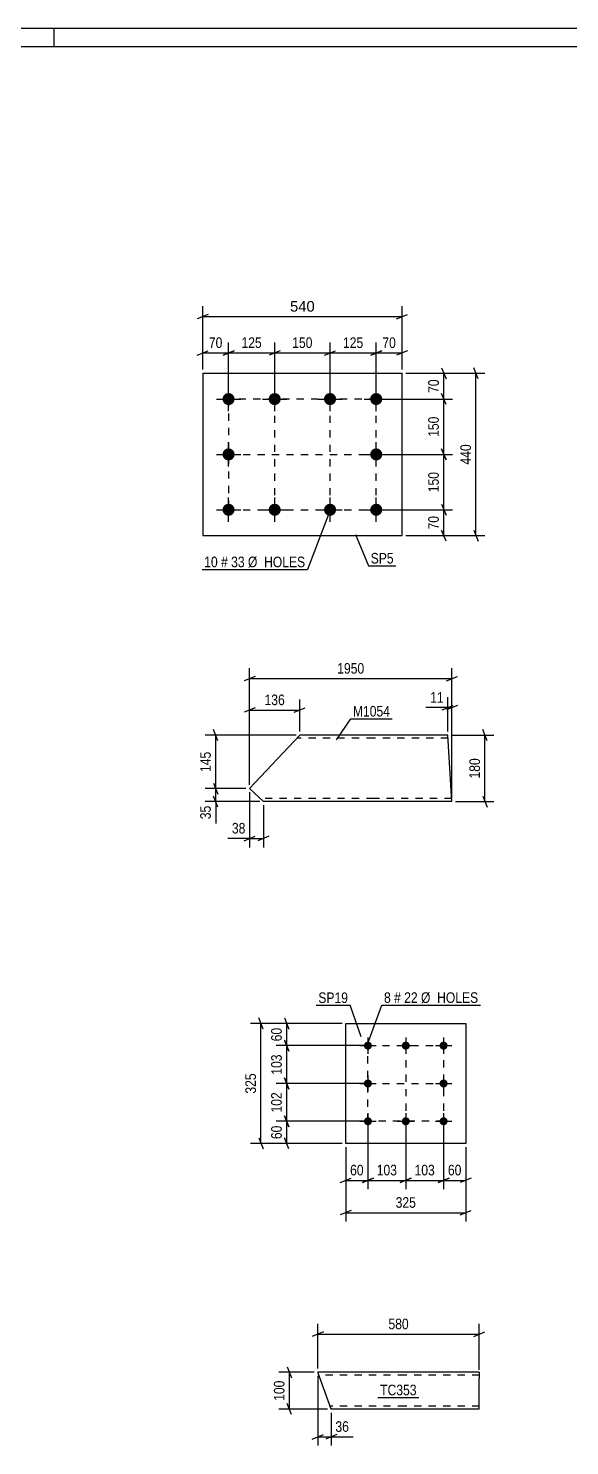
# Model space of a CAD drawing. Header units: millimetres. Extents: x 0 to 1189, y 0 to 841.
# Drawn here: x 762 to 908.7, y 457 to 841 of the extents above; entities that cross this region are included whole.
import ezdxf

# ---------------------------------------------------------------- set-up
doc = ezdxf.new("R2010")
doc.units = ezdxf.units.MM
doc.linetypes.add('DXK_LINE_DOT2', pattern=[3.9198, 1.9599, -1.9599])
doc.styles.add('Arial', font='ARIAL.TTF', dxfattribs={"height": 0.2})
doc.styles.add('Arial Narrow', font='ARIALN.TTF', dxfattribs={"height": 0.2})

# ---------------------------------------------------------------- blocks, each defined once
blk = doc.blocks.new('Unknown-761554047-1135')
at = {"color": 5, "linetype": 'Continuous'}
for p, q in [((1189, 841), (0, 841)), ((769, 836), (769, 841)), ((1184, 836), (5, 836))]:
    blk.add_line(p, q, dxfattribs=at)
blk = doc.blocks.new('Part-761554047-2346 - 2330')
at = {"color": 2, "linetype": 'Continuous'}
for p, q in [((821.95, 635.01), (835.55, 649.48)), ((855.55, 649.48), (835.55, 649.48)), ((875.65, 649.48), (855.65, 649.48)), ((876.76, 631.48), (875.65, 649.48)), ((825.7, 631.48), (821.95, 635.01)), ((855.55, 631.48), (825.7, 631.48)), ((876.76, 631.48), (855.65, 631.48))]:
    blk.add_line(p, q, dxfattribs=at)
at = {"color": 7, "linetype": 'DXK_LINE_DOT2'}
for p, q in [((855.55, 648.68), (834.8, 648.68)), ((875.7, 648.68), (855.65, 648.68)), ((855.55, 632.28), (824.85, 632.28)), ((876.71, 632.28), (855.65, 632.28)), ((876.71, 632.28), (876.71, 632.34))]:
    blk.add_line(p, q, dxfattribs=at)
blk = doc.blocks.new('Part-761554047-1703 - 1654')
at = {"color": 2, "linetype": 'Continuous'}
for p, q in [((809.26, 747.55), (863.26, 747.55)), ((809.26, 747.55), (809.26, 703.55)), ((863.26, 703.55), (863.26, 747.55)), ((809.26, 703.55), (863.26, 703.55))]:
    blk.add_line(p, q, dxfattribs=at)
blk = doc.blocks.new('Bolt-761554047-1688 - 1654')
at = {"linetype": 'Continuous'}
for points in [[(816.26, 742.2, -1), (816.26, 738.9, -1)], [(828.76, 742.2, -1), (828.76, 738.9, -1)], [(843.76, 742.2, -1), (843.76, 738.9, -1)], [(856.26, 742.2, -1), (856.26, 738.9, -1)], [(816.26, 727.2, -1), (816.26, 723.9, -1)], [(856.26, 727.2, -1), (856.26, 723.9, -1)], [(816.26, 712.2, -1), (816.26, 708.9, -1)], [(828.76, 712.2, -1), (828.76, 708.9, -1)], [(843.76, 712.2, -1), (843.76, 708.9, -1)], [(856.26, 712.2, -1), (856.26, 708.9, -1)]]:
    blk.add_hatch(color=1, dxfattribs=at).paths.add_polyline_path(points)
at = {"color": 1, "linetype": 'Continuous'}
for p, q in [((816.26, 737.25), (816.26, 743.85)), ((828.76, 737.25), (828.76, 743.85)), ((843.76, 737.25), (843.76, 743.85)), ((856.26, 737.25), (856.26, 743.85)), ((812.96, 740.55), (819.56, 740.55)), ((825.46, 740.55), (832.06, 740.55)), ((840.46, 740.55), (847.06, 740.55)), ((852.96, 740.55), (859.56, 740.55)), ((816.26, 722.25), (816.26, 728.85)), ((856.26, 722.25), (856.26, 728.85)), ((812.96, 725.55), (819.56, 725.55)), ((852.96, 725.55), (859.56, 725.55)), ((812.96, 710.55), (819.56, 710.55)), ((816.26, 707.25), (816.26, 713.85)), ((825.46, 710.55), (832.06, 710.55)), ((828.76, 707.25), (828.76, 713.85)), ((840.46, 710.55), (847.06, 710.55)), ((843.76, 707.25), (843.76, 713.85)), ((852.96, 710.55), (859.56, 710.55)), ((856.26, 707.25), (856.26, 713.85))]:
    blk.add_line(p, q, dxfattribs=at)
blk = doc.blocks.new('Bolt-761554047-1475 - 1441')
at = {"linetype": 'Continuous'}
for points in [[(854.02, 566.45, -1), (854.02, 564.25, -1)], [(864.27, 566.45, -1), (864.27, 564.25, -1)], [(874.52, 566.45, -1), (874.52, 564.25, -1)], [(854.02, 556.2, -1), (854.02, 554, -1)], [(874.52, 556.2, -1), (874.52, 554, -1)], [(854.02, 545.95, -1), (854.02, 543.75, -1)], [(864.27, 545.95, -1), (864.27, 543.75, -1)], [(874.52, 545.95, -1), (874.52, 543.75, -1)]]:
    blk.add_hatch(color=1, dxfattribs=at).paths.add_polyline_path(points)
at = {"color": 1, "linetype": 'Continuous'}
for p, q in [((851.82, 565.35), (856.22, 565.35)), ((854.02, 567.55), (854.02, 563.15)), ((862.07, 565.35), (866.47, 565.35)), ((864.27, 567.55), (864.27, 563.15)), ((872.32, 565.35), (876.72, 565.35)), ((874.52, 567.55), (874.52, 563.15)), ((854.02, 557.3), (854.02, 552.9)), ((874.52, 557.3), (874.52, 552.9)), ((851.82, 555.1), (856.22, 555.1)), ((872.32, 555.1), (876.72, 555.1)), ((854.02, 547.05), (854.02, 542.65)), ((864.27, 547.05), (864.27, 542.65)), ((874.52, 547.05), (874.52, 542.65)), ((851.82, 544.85), (856.22, 544.85)), ((862.07, 544.85), (866.47, 544.85)), ((872.32, 544.85), (876.72, 544.85))]:
    blk.add_line(p, q, dxfattribs=at)
blk = doc.blocks.new('Part-761554047-1490 - 1441')
at = {"color": 2, "linetype": 'Continuous'}
for p, q in [((848.02, 538.85), (848.02, 571.35)), ((848.02, 571.35), (880.52, 571.35)), ((880.52, 571.35), (880.52, 538.85)), ((880.52, 538.85), (848.02, 538.85))]:
    blk.add_line(p, q, dxfattribs=at)
blk = doc.blocks.new('Part-761554047-1250 - 1231')
at = {"color": 2, "linetype": 'Continuous'}
for p, q in [((864.09, 476.86), (840.45, 476.86)), ((844.09, 466.86), (840.45, 476.86)), ((884.19, 476.86), (864.19, 476.86)), ((884.19, 476.86), (884.19, 475.26)), ((884.19, 468.46), (884.19, 475.26)), ((864.09, 466.86), (844.09, 466.86)), ((884.19, 466.86), (864.19, 466.86)), ((884.19, 466.86), (884.19, 468.46))]:
    blk.add_line(p, q, dxfattribs=at)
at = {"color": 7, "linetype": 'DXK_LINE_DOT2'}
for p, q in [((884.19, 476.74), (884.19, 475.26)), ((864.09, 476.06), (840.74, 476.06)), ((884.19, 476.06), (864.19, 476.06)), ((864.09, 467.66), (843.8, 467.66)), ((843.92, 467.33), (844.09, 466.86)), ((884.19, 467.66), (864.19, 467.66)), ((884.19, 466.86), (884.19, 467.33))]:
    blk.add_line(p, q, dxfattribs=at)
blk = doc.blocks.new('Rectangle-761554047-1799 - 1654')
at = {"color": 1, "linetype": 'DXK_LINE_DOT2'}
blk.add_lwpolyline([(816.26, 710.55), (856.26, 710.55), (856.26, 740.55), (816.26, 740.55), (816.26, 710.55)], close=True, dxfattribs=at)
blk = doc.blocks.new('Rectangle-761554047-1578 - 1441')
at = {"color": 1, "linetype": 'DXK_LINE_DOT2'}
blk.add_lwpolyline([(854.02, 565.35), (874.52, 565.35), (874.52, 544.85), (854.02, 544.85), (854.02, 565.35)], close=True, dxfattribs=at)
blk = doc.blocks.new('Line-761554047-1778 - 1654')
at = {"color": 1, "linetype": 'DXK_LINE_DOT2'}
blk.add_line((816.26, 725.55), (856.26, 725.55), dxfattribs=at)
blk = doc.blocks.new('Line-761554047-1563 - 1441')
at = {"color": 1, "linetype": 'DXK_LINE_DOT2'}
blk.add_line((854.02, 555.1), (874.52, 555.1), dxfattribs=at)
blk = doc.blocks.new('Line-761554047-1785 - 1654')
at = {"color": 1, "linetype": 'DXK_LINE_DOT2'}
blk.add_line((828.76, 710.55), (828.76, 740.55), dxfattribs=at)
blk = doc.blocks.new('Line-761554047-1571 - 1441')
at = {"color": 1, "linetype": 'DXK_LINE_DOT2'}
blk.add_line((864.27, 565.35), (864.27, 544.85), dxfattribs=at)
blk = doc.blocks.new('Line-761554047-1792 - 1654')
at = {"color": 1, "linetype": 'DXK_LINE_DOT2'}
blk.add_line((843.76, 710.55), (843.76, 740.55), dxfattribs=at)
blk = doc.blocks.new('StraightDimension-761554047-2494 - 2330')
at = {"color": 7, "linetype": 'Continuous'}
for p, q in [((874.15, 656.33), (877.15, 657.53)), ((878.26, 657.53), (875.26, 656.33)), ((875.65, 650.48), (875.65, 659.78)), ((875.65, 656.93), (876.76, 656.93)), ((876.76, 632.48), (876.76, 659.78))]:
    blk.add_line(p, q, dxfattribs=at)
at = {"color": 0}
blk.add_wipeout([(875.13, 657.68), (875.13, 661.88), (870.27, 661.88), (870.27, 657.68)], dxfattribs=at)
at = {"color": 7, "linetype": 'Continuous'}
blk.add_line((875.65, 656.93), (869.75, 656.93), dxfattribs=at)
blk.add_line((875.65, 656.93), (869.75, 656.93), dxfattribs=at)
at = {"color": 3, "style": 'Arial Narrow'}
blk.add_text('11', height=2.863, dxfattribs=at).set_placement((870.87, 658.28))
blk = doc.blocks.new('StraightDimension-761554047-14602 - 2330')
at = {"color": 7, "linetype": 'Continuous'}
for p, q in [((834.55, 649.48), (809.94, 649.48)), ((813.39, 647.98), (812.19, 650.98)), ((812.79, 635.01), (812.79, 649.48)), ((820.95, 635.01), (809.94, 635.01)), ((812.19, 636.51), (813.39, 633.51))]:
    blk.add_line(p, q, dxfattribs=at)
at = {"color": 0}
blk.add_wipeout([(812.04, 645.59), (807.84, 645.59), (807.84, 638.91), (812.04, 638.91)], dxfattribs=at)
at = {"color": 3, "style": 'Arial Narrow'}
blk.add_text('145', height=2.863, rotation=90.0002, dxfattribs=at).set_placement((811.44, 639.51))
blk = doc.blocks.new('StraightDimension-761554047-2442 - 2330')
at = {"color": 7, "linetype": 'Continuous'}
for p, q in [((821.95, 634.01), (821.95, 619.08)), ((825.7, 630.48), (825.7, 619.08)), ((820.45, 620.88), (823.45, 622.08)), ((821.95, 621.48), (825.7, 621.48)), ((827.2, 622.08), (824.2, 620.88))]:
    blk.add_line(p, q, dxfattribs=at)
at = {"color": 0}
blk.add_wipeout([(821.42, 622.23), (821.42, 626.43), (816.57, 626.43), (816.57, 622.23)], dxfattribs=at)
at = {"color": 7, "linetype": 'Continuous'}
blk.add_line((821.95, 621.48), (816.04, 621.48), dxfattribs=at)
blk.add_line((821.95, 621.48), (816.04, 621.48), dxfattribs=at)
at = {"color": 3, "style": 'Arial Narrow'}
blk.add_text('38', height=2.863, dxfattribs=at).set_placement((817.17, 622.83))
blk = doc.blocks.new('StraightDimension-761554047-2349 - 2330')
at = {"color": 7, "linetype": 'Continuous'}
for p, q in [((823.45, 665.4), (820.45, 664.2)), ((821.95, 636.01), (821.95, 667.65)), ((821.95, 664.8), (876.76, 664.8)), ((875.26, 664.2), (878.26, 665.4)), ((876.76, 632.48), (876.76, 667.65))]:
    blk.add_line(p, q, dxfattribs=at)
at = {"color": 0}
blk.add_wipeout([(853.61, 665.55), (853.61, 669.75), (845.1, 669.75), (845.1, 665.55)], dxfattribs=at)
at = {"color": 3, "style": 'Arial Narrow'}
blk.add_text('1950', height=2.863, dxfattribs=at).set_placement((845.7, 666.15))
blk = doc.blocks.new('StraightDimension-761554047-2371 - 2330')
at = {"color": 7, "linetype": 'Continuous'}
for p, q in [((876.65, 649.48), (888.11, 649.48)), ((886.31, 647.98), (885.11, 650.98)), ((885.71, 631.48), (885.71, 649.48)), ((877.76, 631.48), (888.11, 631.48)), ((885.11, 632.98), (886.31, 629.98))]:
    blk.add_line(p, q, dxfattribs=at)
at = {"color": 0}
blk.add_wipeout([(884.96, 643.82), (880.76, 643.82), (880.76, 637.14), (884.96, 637.14)], dxfattribs=at)
at = {"color": 3, "style": 'Arial Narrow'}
blk.add_text('180', height=2.863, rotation=90.0002, dxfattribs=at).set_placement((884.36, 637.74))
blk = doc.blocks.new('StraightDimension-761554047-2468 - 2330')
at = {"color": 7, "linetype": 'Continuous'}
for p, q in [((823.45, 656.87), (820.45, 655.67)), ((821.95, 636.01), (821.95, 659.12)), ((834.05, 655.67), (837.05, 656.87)), ((835.55, 650.48), (835.55, 659.12)), ((821.95, 656.27), (835.55, 656.27))]:
    blk.add_line(p, q, dxfattribs=at)
at = {"color": 0}
blk.add_wipeout([(832.09, 657.02), (832.09, 661.22), (825.41, 661.22), (825.41, 657.02)], dxfattribs=at)
at = {"color": 3, "style": 'Arial Narrow'}
blk.add_text('136', height=2.863, dxfattribs=at).set_placement((826.01, 657.62))
blk = doc.blocks.new('StraightDimension-761554047-14603 - 2330')
at = {"color": 7, "linetype": 'Continuous'}
for p, q in [((820.95, 635.01), (809.94, 635.01)), ((812.19, 636.51), (813.39, 633.51)), ((812.79, 631.48), (812.79, 635.01)), ((824.7, 631.48), (809.94, 631.48)), ((813.39, 629.98), (812.19, 632.98))]:
    blk.add_line(p, q, dxfattribs=at)
at = {"color": 0}
blk.add_wipeout([(812.04, 630.96), (807.84, 630.96), (807.84, 626.1), (812.04, 626.1)], dxfattribs=at)
at = {"color": 7, "linetype": 'Continuous'}
blk.add_line((812.79, 631.48), (812.79, 625.58), dxfattribs=at)
blk.add_line((812.79, 631.48), (812.79, 625.58), dxfattribs=at)
at = {"color": 3, "style": 'Arial Narrow'}
blk.add_text('35', height=2.863, rotation=90.0002, dxfattribs=at).set_placement((811.44, 626.7))
blk = doc.blocks.new('StraightDimension-761554047-1705 - 1654')
at = {"color": 7, "linetype": 'Continuous'}
for p, q in [((857.26, 710.55), (876.97, 710.55)), ((873.97, 712.05), (875.17, 709.05)), ((874.57, 703.55), (874.57, 710.55)), ((864.26, 703.55), (876.97, 703.55)), ((875.17, 702.05), (873.97, 705.05))]:
    blk.add_line(p, q, dxfattribs=at)
at = {"color": 0}
blk.add_wipeout([(873.82, 709.48), (869.62, 709.48), (869.62, 704.62), (873.82, 704.62)], dxfattribs=at)
at = {"color": 3, "style": 'Arial Narrow'}
blk.add_text('70', height=2.863, rotation=90.0002, dxfattribs=at).set_placement((873.22, 705.22))
blk = doc.blocks.new('StraightDimension-761554047-1719 - 1654')
at = {"color": 7, "linetype": 'Continuous'}
for p, q in [((873.97, 749.05), (875.17, 746.05)), ((864.26, 747.55), (876.97, 747.55)), ((874.57, 740.55), (874.57, 747.55)), ((875.17, 739.05), (873.97, 742.05)), ((857.26, 740.55), (876.97, 740.55))]:
    blk.add_line(p, q, dxfattribs=at)
at = {"color": 0}
blk.add_wipeout([(873.82, 746.48), (869.62, 746.48), (869.62, 741.62), (873.82, 741.62)], dxfattribs=at)
at = {"color": 3, "style": 'Arial Narrow'}
blk.add_text('70', height=2.863, rotation=90.0002, dxfattribs=at).set_placement((873.22, 742.22))
blk = doc.blocks.new('StraightDimension-761554047-1730 - 1654')
at = {"color": 7, "linetype": 'Continuous'}
for p, q in [((883.87, 746.05), (882.67, 749.05)), ((864.26, 747.55), (885.67, 747.55)), ((883.27, 703.55), (883.27, 747.55)), ((864.26, 703.55), (885.67, 703.55)), ((882.67, 705.05), (883.87, 702.05))]:
    blk.add_line(p, q, dxfattribs=at)
at = {"color": 0}
blk.add_wipeout([(882.52, 728.89), (878.32, 728.89), (878.32, 722.21), (882.52, 722.21)], dxfattribs=at)
at = {"color": 3, "style": 'Arial Narrow'}
blk.add_text('440', height=2.863, rotation=90.0002, dxfattribs=at).set_placement((881.92, 722.81))
blk = doc.blocks.new('StraightDimension-761554047-9975 - 1654')
at = {"color": 7, "linetype": 'Continuous'}
for p, q in [((875.17, 724.05), (873.97, 727.05)), ((857.26, 725.55), (876.97, 725.55)), ((874.57, 710.55), (874.57, 725.55)), ((857.26, 710.55), (876.97, 710.55)), ((873.97, 712.05), (875.17, 709.05))]:
    blk.add_line(p, q, dxfattribs=at)
at = {"color": 0}
blk.add_wipeout([(873.82, 721.39), (869.62, 721.39), (869.62, 714.71), (873.82, 714.71)], dxfattribs=at)
at = {"color": 3, "style": 'Arial Narrow'}
blk.add_text('150', height=2.863, rotation=90.0002, dxfattribs=at).set_placement((873.22, 715.31))
blk = doc.blocks.new('StraightDimension-761554047-9977 - 1654')
at = {"color": 7, "linetype": 'Continuous'}
for p, q in [((875.17, 739.05), (873.97, 742.05)), ((857.26, 740.55), (876.97, 740.55)), ((874.57, 725.55), (874.57, 740.55)), ((873.97, 727.05), (875.17, 724.05)), ((857.26, 725.55), (876.97, 725.55))]:
    blk.add_line(p, q, dxfattribs=at)
at = {"color": 0}
blk.add_wipeout([(873.82, 736.39), (869.62, 736.39), (869.62, 729.71), (873.82, 729.71)], dxfattribs=at)
at = {"color": 3, "style": 'Arial Narrow'}
blk.add_text('150', height=2.863, rotation=90.0002, dxfattribs=at).set_placement((873.22, 730.31))
blk = doc.blocks.new('StraightDimension-761554047-14338 - 1654')
at = {"color": 7, "linetype": 'Continuous'}
for p, q in [((809.26, 748.55), (809.26, 765.74)), ((863.26, 748.55), (863.26, 765.74)), ((810.76, 763.49), (807.76, 762.29)), ((809.26, 762.89), (863.26, 762.89)), ((861.76, 762.29), (864.76, 763.49))]:
    blk.add_line(p, q, dxfattribs=at)
at = {"color": 0}
blk.add_wipeout([(840.19, 763.64), (840.19, 767.84), (832.32, 767.84), (832.32, 763.64)], dxfattribs=at)
at = {"color": 3, "style": 'Arial'}
blk.add_text('540', height=2.865, dxfattribs=at).set_placement((832.92, 764.24))
blk = doc.blocks.new('StraightDimension-761554047-14383 - 1654')
at = {"color": 7, "linetype": 'Continuous'}
for p, q in [((854.76, 752.45), (857.76, 753.65)), ((856.26, 741.55), (856.26, 755.9)), ((856.26, 753.05), (863.26, 753.05)), ((864.76, 753.65), (861.76, 752.45)), ((863.26, 748.55), (863.26, 755.9))]:
    blk.add_line(p, q, dxfattribs=at)
at = {"color": 0}
blk.add_wipeout([(862.18, 753.8), (862.18, 758), (857.33, 758), (857.33, 753.8)], dxfattribs=at)
at = {"color": 3, "style": 'Arial Narrow'}
blk.add_text('70', height=2.863, dxfattribs=at).set_placement((857.93, 754.4))
blk = doc.blocks.new('StraightDimension-761554047-14384 - 1654')
at = {"color": 7, "linetype": 'Continuous'}
for p, q in [((842.26, 752.45), (845.26, 753.65)), ((843.76, 741.55), (843.76, 755.9)), ((843.76, 753.05), (856.26, 753.05)), ((857.76, 753.65), (854.76, 752.45)), ((856.26, 741.55), (856.26, 755.9))]:
    blk.add_line(p, q, dxfattribs=at)
at = {"color": 0}
blk.add_wipeout([(853.35, 753.8), (853.35, 758), (846.66, 758), (846.66, 753.8)], dxfattribs=at)
at = {"color": 3, "style": 'Arial Narrow'}
blk.add_text('125', height=2.863, dxfattribs=at).set_placement((847.26, 754.4))
blk = doc.blocks.new('StraightDimension-761554047-14385 - 1654')
at = {"color": 7, "linetype": 'Continuous'}
for p, q in [((830.26, 753.65), (827.26, 752.45)), ((828.76, 741.55), (828.76, 755.9)), ((828.76, 753.05), (843.76, 753.05)), ((842.26, 752.45), (845.26, 753.65)), ((843.76, 741.55), (843.76, 755.9))]:
    blk.add_line(p, q, dxfattribs=at)
at = {"color": 0}
blk.add_wipeout([(839.6, 753.8), (839.6, 758), (832.91, 758), (832.91, 753.8)], dxfattribs=at)
at = {"color": 3, "style": 'Arial Narrow'}
blk.add_text('150', height=2.863, dxfattribs=at).set_placement((833.51, 754.4))
blk = doc.blocks.new('StraightDimension-761554047-14386 - 1654')
at = {"color": 7, "linetype": 'Continuous'}
for p, q in [((814.76, 752.45), (817.76, 753.65)), ((816.26, 741.55), (816.26, 755.9)), ((816.26, 753.05), (828.76, 753.05)), ((830.26, 753.65), (827.26, 752.45)), ((828.76, 741.55), (828.76, 755.9))]:
    blk.add_line(p, q, dxfattribs=at)
at = {"color": 0}
blk.add_wipeout([(825.85, 753.8), (825.85, 758), (819.16, 758), (819.16, 753.8)], dxfattribs=at)
at = {"color": 3, "style": 'Arial Narrow'}
blk.add_text('125', height=2.863, dxfattribs=at).set_placement((819.76, 754.4))
blk = doc.blocks.new('StraightDimension-761554047-14387 - 1654')
at = {"color": 7, "linetype": 'Continuous'}
for p, q in [((807.76, 752.45), (810.76, 753.65)), ((809.26, 748.55), (809.26, 755.9)), ((809.26, 753.05), (816.26, 753.05)), ((817.76, 753.65), (814.76, 752.45)), ((816.26, 741.55), (816.26, 755.9))]:
    blk.add_line(p, q, dxfattribs=at)
at = {"color": 0}
blk.add_wipeout([(815.18, 753.8), (815.18, 758), (810.33, 758), (810.33, 753.8)], dxfattribs=at)
at = {"color": 3, "style": 'Arial Narrow'}
blk.add_text('70', height=2.863, dxfattribs=at).set_placement((810.93, 754.4))
blk = doc.blocks.new('StraightDimension-761554047-1492 - 1441')
at = {"color": 7, "linetype": 'Continuous'}
for p, q in [((831.42, 572.85), (832.62, 569.85)), ((847.02, 571.35), (829.17, 571.35)), ((832.02, 565.35), (832.02, 571.35)), ((853.02, 565.35), (829.17, 565.35)), ((832.62, 563.85), (831.42, 566.85))]:
    blk.add_line(p, q, dxfattribs=at)
at = {"color": 0}
blk.add_wipeout([(831.27, 570.77), (827.07, 570.77), (827.07, 565.92), (831.27, 565.92)], dxfattribs=at)
at = {"color": 3, "style": 'Arial Narrow'}
blk.add_text('60', height=2.863, rotation=90.0002, dxfattribs=at).set_placement((830.67, 566.52))
blk = doc.blocks.new('StraightDimension-761554047-1506 - 1441')
at = {"color": 7, "linetype": 'Continuous'}
for p, q in [((831.42, 546.35), (832.62, 543.35)), ((853.02, 544.85), (829.17, 544.85)), ((832.02, 538.85), (832.02, 544.85)), ((847.02, 538.85), (829.17, 538.85)), ((832.62, 537.35), (831.42, 540.35))]:
    blk.add_line(p, q, dxfattribs=at)
at = {"color": 0}
blk.add_wipeout([(831.27, 544.27), (827.07, 544.27), (827.07, 539.42), (831.27, 539.42)], dxfattribs=at)
at = {"color": 3, "style": 'Arial Narrow'}
blk.add_text('60', height=2.863, rotation=90.0002, dxfattribs=at).set_placement((830.67, 540.02))
blk = doc.blocks.new('StraightDimension-761554047-1517 - 1441')
at = {"color": 7, "linetype": 'Continuous'}
for p, q in [((825.62, 569.85), (824.42, 572.85)), ((847.02, 571.35), (822.17, 571.35)), ((825.02, 538.85), (825.02, 571.35)), ((847.02, 538.85), (822.17, 538.85)), ((824.42, 540.35), (825.62, 537.35))]:
    blk.add_line(p, q, dxfattribs=at)
at = {"color": 0}
blk.add_wipeout([(824.27, 558.44), (820.07, 558.44), (820.07, 551.75), (824.27, 551.75)], dxfattribs=at)
at = {"color": 3, "style": 'Arial Narrow'}
blk.add_text('325', height=2.863, rotation=90.0002, dxfattribs=at).set_placement((823.67, 552.35))
blk = doc.blocks.new('StraightDimension-761554047-1528 - 1441')
at = {"color": 7, "linetype": 'Continuous'}
for p, q in [((854.02, 543.85), (854.02, 526.45)), ((848.02, 537.85), (848.02, 526.45)), ((846.52, 528.25), (849.52, 529.45)), ((848.02, 528.85), (854.02, 528.85)), ((855.52, 529.45), (852.52, 528.25))]:
    blk.add_line(p, q, dxfattribs=at)
at = {"color": 0}
blk.add_wipeout([(853.45, 529.6), (853.45, 533.8), (848.59, 533.8), (848.59, 529.6)], dxfattribs=at)
at = {"color": 3, "style": 'Arial Narrow'}
blk.add_text('60', height=2.863, dxfattribs=at).set_placement((849.19, 530.2))
blk = doc.blocks.new('StraightDimension-761554047-1542 - 1441')
at = {"color": 7, "linetype": 'Continuous'}
for p, q in [((874.52, 543.85), (874.52, 526.45)), ((880.52, 537.85), (880.52, 526.45)), ((873.02, 528.25), (876.02, 529.45)), ((874.52, 528.85), (880.52, 528.85)), ((882.02, 529.45), (879.02, 528.25))]:
    blk.add_line(p, q, dxfattribs=at)
at = {"color": 0}
blk.add_wipeout([(879.95, 529.6), (879.95, 533.8), (875.09, 533.8), (875.09, 529.6)], dxfattribs=at)
at = {"color": 3, "style": 'Arial Narrow'}
blk.add_text('60', height=2.863, dxfattribs=at).set_placement((875.69, 530.2))
blk = doc.blocks.new('StraightDimension-761554047-1553 - 1441')
at = {"color": 7, "linetype": 'Continuous'}
for p, q in [((848.02, 537.85), (848.02, 517.68)), ((880.52, 537.85), (880.52, 517.68)), ((849.52, 520.68), (846.52, 519.48)), ((848.02, 520.08), (880.52, 520.08)), ((879.02, 519.48), (882.02, 520.68))]:
    blk.add_line(p, q, dxfattribs=at)
at = {"color": 0}
blk.add_wipeout([(867.61, 520.83), (867.61, 525.03), (860.93, 525.03), (860.93, 520.83)], dxfattribs=at)
at = {"color": 3, "style": 'Arial Narrow'}
blk.add_text('325', height=2.863, dxfattribs=at).set_placement((861.53, 521.43))
blk = doc.blocks.new('StraightDimension-761554047-9877 - 1441')
at = {"color": 7, "linetype": 'Continuous'}
for p, q in [((853.02, 555.1), (829.17, 555.1)), ((831.42, 556.6), (832.62, 553.6)), ((832.02, 544.85), (832.02, 555.1)), ((832.62, 543.35), (831.42, 546.35)), ((853.02, 544.85), (829.17, 544.85))]:
    blk.add_line(p, q, dxfattribs=at)
at = {"color": 0}
blk.add_wipeout([(831.27, 553.31), (827.07, 553.31), (827.07, 546.63), (831.27, 546.63)], dxfattribs=at)
at = {"color": 3, "style": 'Arial Narrow'}
blk.add_text('102', height=2.863, rotation=90.0002, dxfattribs=at).set_placement((830.67, 547.23))
blk = doc.blocks.new('StraightDimension-761554047-9879 - 1441')
at = {"color": 7, "linetype": 'Continuous'}
for p, q in [((853.02, 565.35), (829.17, 565.35)), ((831.42, 566.85), (832.62, 563.85)), ((832.02, 555.1), (832.02, 565.35)), ((853.02, 555.1), (829.17, 555.1)), ((832.62, 553.6), (831.42, 556.6))]:
    blk.add_line(p, q, dxfattribs=at)
at = {"color": 0}
blk.add_wipeout([(831.27, 563.56), (827.07, 563.56), (827.07, 556.88), (831.27, 556.88)], dxfattribs=at)
at = {"color": 3, "style": 'Arial Narrow'}
blk.add_text('103', height=2.863, rotation=90.0002, dxfattribs=at).set_placement((830.67, 557.48))
blk = doc.blocks.new('StraightDimension-761554047-9899 - 1441')
at = {"color": 7, "linetype": 'Continuous'}
for p, q in [((854.02, 543.85), (854.02, 526.45)), ((864.27, 543.85), (864.27, 526.45)), ((852.52, 528.25), (855.52, 529.45)), ((854.02, 528.85), (864.27, 528.85)), ((865.77, 529.45), (862.77, 528.25))]:
    blk.add_line(p, q, dxfattribs=at)
at = {"color": 0}
blk.add_wipeout([(862.48, 529.6), (862.48, 533.8), (855.8, 533.8), (855.8, 529.6)], dxfattribs=at)
at = {"color": 3, "style": 'Arial Narrow'}
blk.add_text('103', height=2.863, dxfattribs=at).set_placement((856.4, 530.2))
blk = doc.blocks.new('StraightDimension-761554047-9901 - 1441')
at = {"color": 7, "linetype": 'Continuous'}
for p, q in [((864.27, 543.85), (864.27, 526.45)), ((874.52, 543.85), (874.52, 526.45)), ((862.77, 528.25), (865.77, 529.45)), ((864.27, 528.85), (874.52, 528.85)), ((876.02, 529.45), (873.02, 528.25))]:
    blk.add_line(p, q, dxfattribs=at)
at = {"color": 0}
blk.add_wipeout([(872.73, 529.6), (872.73, 533.8), (866.05, 533.8), (866.05, 529.6)], dxfattribs=at)
at = {"color": 3, "style": 'Arial Narrow'}
blk.add_text('103', height=2.863, dxfattribs=at).set_placement((866.65, 530.2))
blk = doc.blocks.new('StraightDimension-761554047-1253 - 1231')
at = {"color": 7, "linetype": 'Continuous'}
for p, q in [((841.95, 487.76), (838.95, 486.56)), ((840.45, 477.86), (840.45, 490.01)), ((882.69, 486.56), (885.69, 487.76)), ((884.19, 477.51), (884.19, 490.01)), ((840.45, 487.16), (884.19, 487.16))]:
    blk.add_line(p, q, dxfattribs=at)
at = {"color": 0}
blk.add_wipeout([(865.66, 487.91), (865.66, 492.11), (858.98, 492.11), (858.98, 487.91)], dxfattribs=at)
at = {"color": 3, "style": 'Arial Narrow'}
blk.add_text('580', height=2.863, dxfattribs=at).set_placement((859.58, 488.51))
blk = doc.blocks.new('StraightDimension-761554047-1276 - 1231')
at = {"color": 7, "linetype": 'Continuous'}
for p, q in [((840.45, 475.86), (840.45, 456.96)), ((844.09, 465.86), (844.09, 456.96)), ((838.95, 458.76), (841.95, 459.96)), ((840.45, 459.36), (844.09, 459.36)), ((845.59, 459.96), (842.59, 458.76))]:
    blk.add_line(p, q, dxfattribs=at)
at = {"color": 0}
blk.add_wipeout([(849.47, 460.11), (849.47, 464.31), (844.61, 464.31), (844.61, 460.11)], dxfattribs=at)
at = {"color": 7, "linetype": 'Continuous'}
blk.add_line((844.09, 459.36), (849.99, 459.36), dxfattribs=at)
blk.add_line((844.09, 459.36), (849.99, 459.36), dxfattribs=at)
at = {"color": 3, "style": 'Arial Narrow'}
blk.add_text('36', height=2.863, dxfattribs=at).set_placement((845.21, 460.71))
blk = doc.blocks.new('StraightDimension-761554047-1300 - 1231')
at = {"color": 7, "linetype": 'Continuous'}
for p, q in [((839.45, 476.86), (829.9, 476.86)), ((832.15, 478.36), (833.35, 475.36)), ((832.75, 466.86), (832.75, 476.86)), ((843.09, 466.86), (829.9, 466.86)), ((833.35, 465.36), (832.15, 468.36))]:
    blk.add_line(p, q, dxfattribs=at)
at = {"color": 0}
blk.add_wipeout([(832, 475.2), (827.8, 475.2), (827.8, 468.51), (832, 468.51)], dxfattribs=at)
at = {"color": 3, "style": 'Arial Narrow'}
blk.add_text('100', height=2.863, rotation=90.0002, dxfattribs=at).set_placement((831.4, 469.11))
blk = doc.blocks.new('Mark-761554047-2342 - 2330')
at = {"color": 0}
blk.add_wipeout([(860, 654.53), (860, 657.53), (849.95, 657.53), (849.95, 654.53)], dxfattribs=at)
blk.add_wipeout([(860, 654.53), (860, 657.53), (849.95, 657.53), (849.95, 654.53)], dxfattribs=at)
at = {"color": 30, "linetype": 'Continuous'}
for p, q in [((845.46, 648.19), (849.35, 653.93)), ((849.35, 653.93), (860.6, 653.93))]:
    blk.add_line(p, q, dxfattribs=at)
at = {"color": 3, "style": 'Arial Narrow'}
blk.add_text('M1054', height=2.863, dxfattribs=at).set_placement((849.95, 654.53))
blk = doc.blocks.new('Mark-761554047-1684 - 1654')
at = {"color": 0}
blk.add_wipeout([(813.33, 694.99), (813.33, 697.99), (809.67, 697.99), (809.67, 694.99)], dxfattribs=at)
blk.add_wipeout([(813.33, 694.99), (813.33, 697.99), (809.67, 697.99), (809.67, 694.99)], dxfattribs=at)
blk.add_wipeout([(816.06, 694.99), (816.06, 697.99), (814.23, 697.99), (814.23, 694.99)], dxfattribs=at)
blk.add_wipeout([(816.06, 694.99), (816.06, 697.99), (814.23, 697.99), (814.23, 694.99)], dxfattribs=at)
at = {"color": 3, "style": 'Arial Narrow'}
blk.add_text('10', height=2.863, dxfattribs=at).set_placement((809.67, 694.99))
at = {"color": 0}
blk.add_wipeout([(820.61, 694.99), (820.61, 697.99), (816.96, 697.99), (816.96, 694.99)], dxfattribs=at)
blk.add_wipeout([(820.61, 694.99), (820.61, 697.99), (816.96, 697.99), (816.96, 694.99)], dxfattribs=at)
at = {"color": 3, "style": 'Arial Narrow'}
blk.add_text('#', height=2.86, dxfattribs=at).set_placement((814.23, 694.99))
at = {"color": 0}
blk.add_wipeout([(837.04, 694.99), (837.04, 697.99), (821.51, 697.99), (821.51, 694.99)], dxfattribs=at)
blk.add_wipeout([(837.04, 694.99), (837.04, 697.99), (821.51, 697.99), (821.51, 694.99)], dxfattribs=at)
at = {"color": 7, "linetype": 'Continuous'}
for p in [(843.6, 709.95), (809.07, 694.39)]:
    blk.add_line(p, (837.64, 694.39), dxfattribs=at)
at = {"color": 3, "style": 'Arial Narrow'}
for s, p in [('33', (816.96, 694.99)), ('Ø  HOLES', (821.51, 694.99))]:
    blk.add_text(s, height=2.863, dxfattribs=at).set_placement(p)
blk = doc.blocks.new('Mark-761554047-1699 - 1654')
at = {"color": 0}
blk.add_wipeout([(860.98, 695.99), (860.98, 698.99), (854.77, 698.99), (854.77, 695.99)], dxfattribs=at)
blk.add_wipeout([(860.98, 695.99), (860.98, 698.99), (854.77, 698.99), (854.77, 695.99)], dxfattribs=at)
at = {"color": 30, "linetype": 'Continuous'}
for p, q in [((850.66, 703.82), (854.17, 695.39)), ((854.17, 695.39), (861.58, 695.39))]:
    blk.add_line(p, q, dxfattribs=at)
at = {"color": 3, "style": 'Arial Narrow'}
blk.add_text('SP5', height=2.863, dxfattribs=at).set_placement((854.77, 695.99))
blk = doc.blocks.new('Mark-761554047-1486 - 1441')
at = {"color": 0}
blk.add_wipeout([(848.62, 576.9), (848.62, 579.9), (840.58, 579.9), (840.58, 576.9)], dxfattribs=at)
blk.add_wipeout([(848.62, 576.9), (848.62, 579.9), (840.58, 579.9), (840.58, 576.9)], dxfattribs=at)
at = {"color": 30, "linetype": 'Continuous'}
for p in [(839.98, 576.3), (852.19, 567.71)]:
    blk.add_line(p, (849.22, 576.3), dxfattribs=at)
at = {"color": 3, "style": 'Arial Narrow'}
blk.add_text('SP19', height=2.863, dxfattribs=at).set_placement((840.58, 576.9))
blk = doc.blocks.new('Mark-761554047-1471 - 1441')
at = {"color": 0}
blk.add_wipeout([(860.21, 576.94), (860.21, 579.94), (858.38, 579.94), (858.38, 576.94)], dxfattribs=at)
blk.add_wipeout([(860.21, 576.94), (860.21, 579.94), (858.38, 579.94), (858.38, 576.94)], dxfattribs=at)
at = {"color": 7, "linetype": 'Continuous'}
blk.add_line((853.69, 565.25), (857.78, 576.34), dxfattribs=at)
at = {"color": 0}
blk.add_wipeout([(862.94, 576.94), (862.94, 579.94), (861.11, 579.94), (861.11, 576.94)], dxfattribs=at)
blk.add_wipeout([(862.94, 576.94), (862.94, 579.94), (861.11, 579.94), (861.11, 576.94)], dxfattribs=at)
at = {"color": 3, "style": 'Arial Narrow'}
blk.add_text('8', height=2.86, dxfattribs=at).set_placement((858.38, 576.94))
at = {"color": 0}
blk.add_wipeout([(867.49, 576.94), (867.49, 579.94), (863.84, 579.94), (863.84, 576.94)], dxfattribs=at)
blk.add_wipeout([(867.49, 576.94), (867.49, 579.94), (863.84, 579.94), (863.84, 576.94)], dxfattribs=at)
at = {"color": 3, "style": 'Arial Narrow'}
blk.add_text('#', height=2.86, dxfattribs=at).set_placement((861.11, 576.94))
at = {"color": 0}
blk.add_wipeout([(883.92, 576.94), (883.92, 579.94), (868.39, 579.94), (868.39, 576.94)], dxfattribs=at)
blk.add_wipeout([(883.92, 576.94), (883.92, 579.94), (868.39, 579.94), (868.39, 576.94)], dxfattribs=at)
at = {"color": 7, "linetype": 'Continuous'}
blk.add_line((857.78, 576.34), (884.52, 576.34), dxfattribs=at)
at = {"color": 3, "style": 'Arial Narrow'}
for s, p in [('Ø  HOLES', (868.39, 576.94)), ('22', (863.84, 576.94))]:
    blk.add_text(s, height=2.863, dxfattribs=at).set_placement(p)
blk = doc.blocks.new('Mark-761554047-1245 - 1231')
at = {"color": 0}
blk.add_wipeout([(867.2, 470.62), (867.2, 473.62), (857.34, 473.62), (857.34, 470.62)], dxfattribs=at)
blk.add_wipeout([(867.2, 470.62), (867.2, 473.62), (857.34, 473.62), (857.34, 470.62)], dxfattribs=at)
at = {"color": 30, "linetype": 'Continuous'}
blk.add_line((856.74, 470.02), (867.8, 470.02), dxfattribs=at)
at = {"color": 3, "style": 'Arial Narrow'}
blk.add_text('TC353', height=2.863, dxfattribs=at).set_placement((857.34, 470.62))

msp = doc.modelspace()

# ---------------------------------------------------------------- block references
for name in ['Unknown-761554047-1135', 'Part-761554047-1703 - 1654', 'Bolt-761554047-1688 - 1654', 'Rectangle-761554047-1799 - 1654', 'Line-761554047-1785 - 1654', 'Line-761554047-1792 - 1654', 'Line-761554047-1778 - 1654', 'Part-761554047-2346 - 2330', 'Part-761554047-1490 - 1441', 'Bolt-761554047-1475 - 1441', 'Rectangle-761554047-1578 - 1441', 'Line-761554047-1571 - 1441', 'Line-761554047-1563 - 1441', 'Part-761554047-1250 - 1231']:
    msp.add_blockref(name, (0, 0))

# ---------------------------------------------------------------- next in the draw order: block references
for name in ['StraightDimension-761554047-1719 - 1654', 'StraightDimension-761554047-1705 - 1654', 'Mark-761554047-1684 - 1654', 'StraightDimension-761554047-2494 - 2330', 'StraightDimension-761554047-14602 - 2330', 'StraightDimension-761554047-1492 - 1441', 'StraightDimension-761554047-1506 - 1441', 'StraightDimension-761554047-1542 - 1441', 'StraightDimension-761554047-1253 - 1231', 'Mark-761554047-1245 - 1231']:
    msp.add_blockref(name, (0, 0))

# ---------------------------------------------------------------- next in the draw order: block references
for name in ['StraightDimension-761554047-1730 - 1654', 'Mark-761554047-1699 - 1654', 'StraightDimension-761554047-2442 - 2330', 'StraightDimension-761554047-1517 - 1441', 'StraightDimension-761554047-1276 - 1231']:
    msp.add_blockref(name, (0, 0))

# ---------------------------------------------------------------- next in the draw order: block references
for name in ['StraightDimension-761554047-14338 - 1654', 'StraightDimension-761554047-9975 - 1654', 'StraightDimension-761554047-2349 - 2330', 'StraightDimension-761554047-1528 - 1441', 'StraightDimension-761554047-1300 - 1231']:
    msp.add_blockref(name, (0, 0))

# ---------------------------------------------------------------- next in the draw order: block references
for name in ['StraightDimension-761554047-9977 - 1654', 'StraightDimension-761554047-2468 - 2330', 'Mark-761554047-2342 - 2330', 'StraightDimension-761554047-2371 - 2330', 'StraightDimension-761554047-9877 - 1441', 'StraightDimension-761554047-1553 - 1441']:
    msp.add_blockref(name, (0, 0))

# ---------------------------------------------------------------- next in the draw order: block references
for name in ['StraightDimension-761554047-14383 - 1654', 'StraightDimension-761554047-14603 - 2330', 'StraightDimension-761554047-9879 - 1441', 'StraightDimension-761554047-9899 - 1441']:
    msp.add_blockref(name, (0, 0))

# ---------------------------------------------------------------- next in the draw order: block references
for name in ['StraightDimension-761554047-14384 - 1654', 'Mark-761554047-1486 - 1441', 'StraightDimension-761554047-9901 - 1441']:
    msp.add_blockref(name, (0, 0))

# ---------------------------------------------------------------- next in the draw order: block references
for name in ['StraightDimension-761554047-14385 - 1654', 'Mark-761554047-1471 - 1441']:
    msp.add_blockref(name, (0, 0))

# ---------------------------------------------------------------- next in the draw order: block references
msp.add_blockref('StraightDimension-761554047-14386 - 1654', (0, 0))

# ---------------------------------------------------------------- next in the draw order: block references
msp.add_blockref('StraightDimension-761554047-14387 - 1654', (0, 0))

doc.saveas('drawing.dxf')
